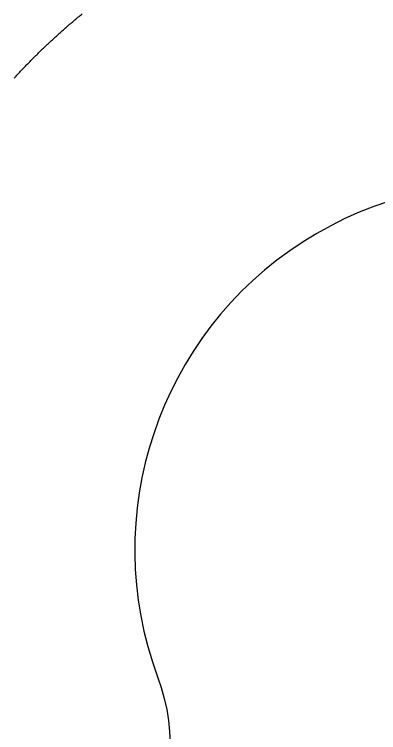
# Model space of a CAD drawing. Header units: inches. Extents: x -43479 to 56521, y -44741 to 59530.
# Drawn here: x -20199 to -19302, y 2432 to 4199 of the extents above; entities that cross this region are included whole.
import ezdxf

# ---------------------------------------------------------------- set-up
doc = ezdxf.new("R2010")
doc.units = ezdxf.units.IN
doc.header["$MEASUREMENT"] = 0

# ---------------------------------------------------------------- blocks, each defined once
blk = doc.blocks.new('kanishk_spiralEditV1')
for points in [[(3001.3, 538.6, -4.575093), (3532.3, 1069.6, 0.223256), (3568.1, 645.8)], [(3879, 422.9, 0.193371), (4298.1, 1504.4)]]:
    blk.add_lwpolyline(points, format="xyb")
blk.add_lwpolyline([(3885.3, 2542.6), (3883, 2545), (3880.8, 2547.5), (3878.5, 2549.9), (3876.2, 2552.3), (3874, 2554.8), (3871.7, 2557.2), (3869.4, 2559.6), (3867.1, 2562.1), (3864.8, 2564.5), (3862.5, 2566.9), (3860.2, 2569.3), (3857.9, 2571.7), (3855.6, 2574.1), (3853.3, 2576.5), (3851, 2578.9), (3848.6, 2581.3), (3846.3, 2583.7), (3844, 2586), (3841.6, 2588.4), (3839.3, 2590.8), (3836.9, 2593.1), (3834.6, 2595.5), (3832.2, 2597.9), (3829.8, 2600.2), (3827.4, 2602.5), (3825.1, 2604.9), (3822.7, 2607.2), (3820.3, 2609.5), (3817.9, 2611.9), (3815.5, 2614.2), (3813.1, 2616.5), (3810.7, 2618.8), (3808.3, 2621.1), (3805.8, 2623.4), (3803.4, 2625.7), (3801, 2628), (3798.6, 2630.3), (3796.1, 2632.6), (3793.7, 2634.8), (3791.2, 2637.1), (3788.8, 2639.4), (3786.3, 2641.6), (3783.8, 2643.9), (3781.4, 2646.1), (3778.9, 2648.4), (3776.4, 2650.6), (3773.9, 2652.8), (3771.4, 2655.1), (3769, 2657.3), (3766.5, 2659.5), (3764, 2661.7), (3761.4, 2663.9), (3758.9, 2666.1), (3756.4, 2668.3), (3753.9, 2670.5), (3751.4, 2672.7), (3748.8, 2674.9), (3746.3, 2677.1), (3743.8, 2679.3), (3741.2, 2681.4), (3738.7, 2683.6), (3736.1, 2685.7), (3733.5, 2687.9), (3731, 2690), (3728.4, 2692.2), (3725.8, 2694.3), (3723.3, 2696.5), (3720.7, 2698.6), (3718.1, 2700.7)])

msp = doc.modelspace()

# ---------------------------------------------------------------- linework, layer by layer
msp.add_circle((6520.5, 9529.6), 50000)

# ---------------------------------------------------------------- block references
at = {"xscale": -1, "rotation": 359.9999999999722}
msp.add_blockref('kanishk_spiralEditV1', (-16314.1, 1500), dxfattribs=at)

doc.saveas('drawing.dxf')
